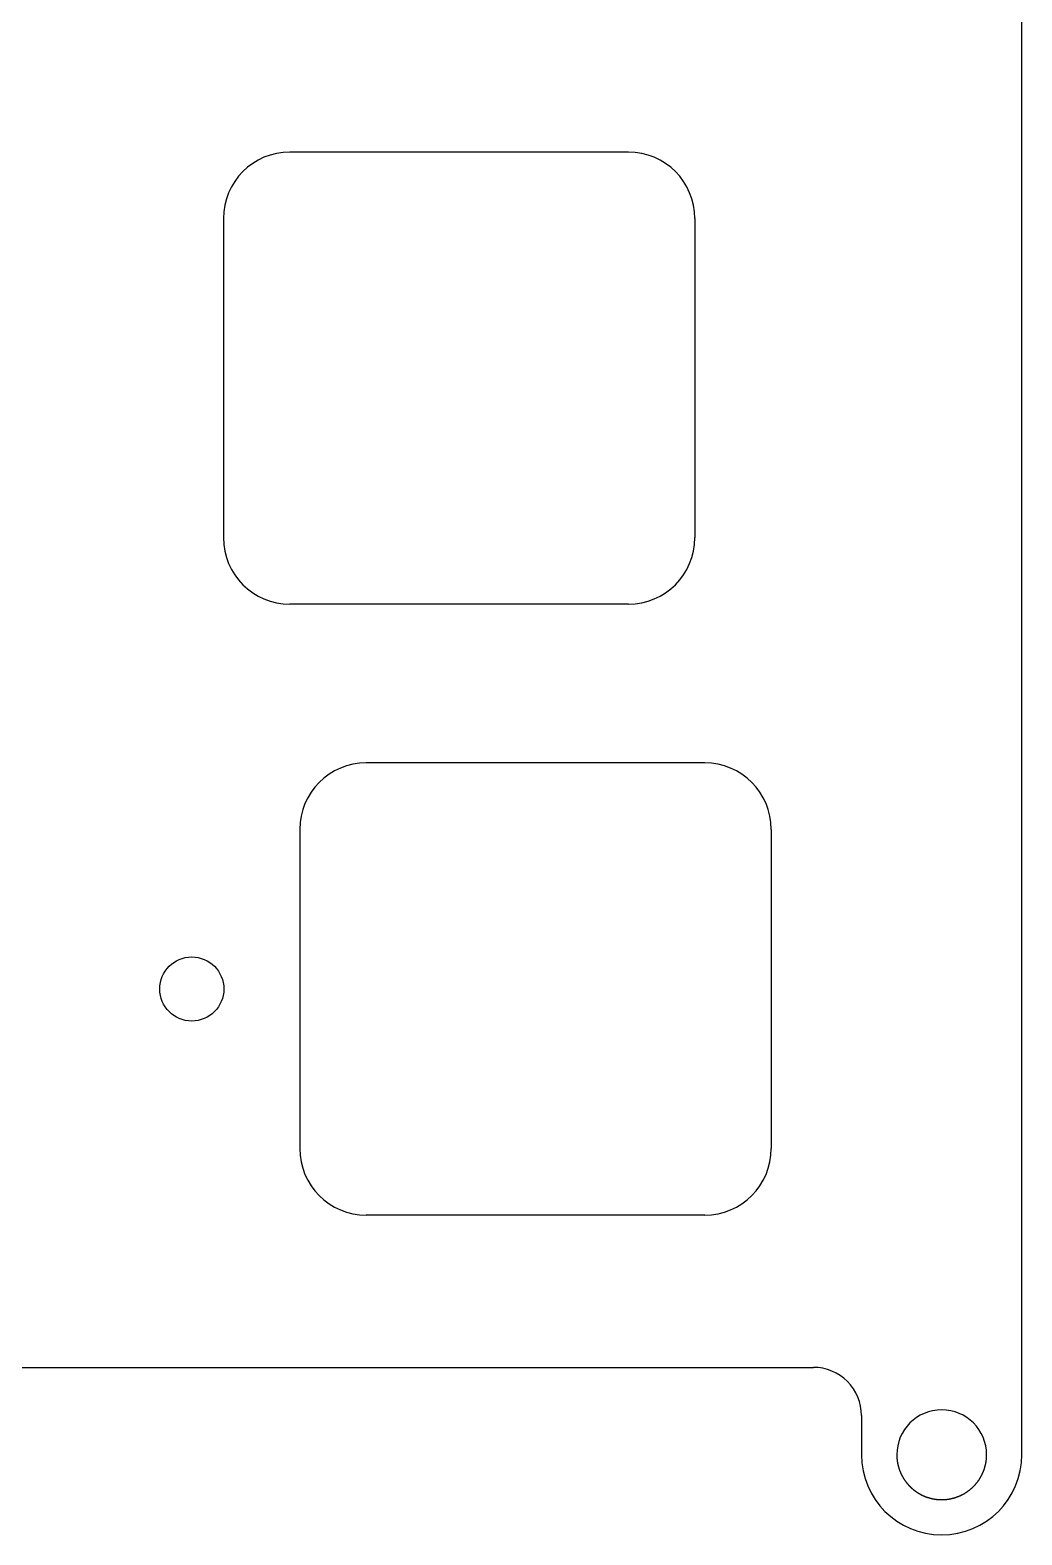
# Model space of a CAD drawing. Header units: millimetres. Extents: x -10 to 277, y -93 to 22.
# Drawn here: x 246.18 to 277.1, y -93.23 to -46.3 of the extents above; entities that cross this region are included whole.
import ezdxf

# ---------------------------------------------------------------- set-up
doc = ezdxf.new("R2010")
doc.units = ezdxf.units.MM
doc.layers.add('BLACK', color=7, linetype='CONTINUOUS')
doc.layers.add('Edge.Cuts', color=53, linetype='CONTINUOUS', true_color=0xc8a339)

msp = doc.modelspace()

# ---------------------------------------------------------------- linework, layer by layer
at = {"layer": 'BLACK', "linetype": 'Continuous'}
for p, q in [((264.83125, -50.1), (254.281249, -50.1)), ((252.20625, -52.175), (252.20625, -62.125001)), ((266.90625, -52.175), (266.90625, -62.125)), ((264.83125, -64.2), (254.28125, -64.2)), ((267.2125, -69.15), (256.662499, -69.15)), ((254.5875, -71.225), (254.5875, -81.175001)), ((269.2875, -71.225), (269.2875, -81.175)), ((267.2125, -83.25), (256.6625, -83.25))]:
    msp.add_line(p, q, dxfattribs=at)
at = {"layer": 'BLACK'}
msp.add_circle((251.221875, -76.2), 1, dxfattribs=at)
for centre, radius, start, end in [((254.281254, -52.175004), 2.075004, 90.0001381, 179.9998896), ((264.83125, -52.175), 2.075, 0, 90), ((254.281252, -62.124998), 2.075002, 180.0000828, 269.9999448), ((264.83125, -62.125), 2.075, 270, 0), ((256.662504, -71.225004), 2.075004, 90.0001381, 179.9998896), ((267.2125, -71.225), 2.075, 0, 90), ((256.662502, -81.174998), 2.075002, 180.0000828, 269.9999448), ((267.2125, -81.175), 2.075, 270, 0)]:
    msp.add_arc(centre, radius, start, end, dxfattribs=at)
at = {"layer": 'Edge.Cuts', "linetype": 'CONTINUOUS'}
for p, q in [((277.1, -90.725023), (277.1, 19.025023)), ((219.8295, -88), (270.6, -88)), ((272.1, -89.5), (272.1, -90.725023)), ((273.2, -90.725023), (273.20001, -90.730399)), ((273.20001, -90.730399), (273.20004, -90.735796)), ((273.20004, -90.735796), (273.200091, -90.741159)), ((273.200091, -90.741159), (273.200161, -90.746542)), ((273.200161, -90.746542), (273.200252, -90.751893)), ((273.200252, -90.751893), (273.200363, -90.757263)), ((273.200363, -90.757263), (273.200493, -90.762601)), ((273.200493, -90.762601), (273.200645, -90.76796)), ((273.200645, -90.76796), (273.200815, -90.773287)), ((273.200815, -90.773287), (273.201006, -90.778633)), ((273.201006, -90.778633), (273.201217, -90.78395)), ((273.201217, -90.78395), (273.201448, -90.789285)), ((273.201448, -90.789285), (273.201698, -90.794592)), ((273.201698, -90.794592), (273.20197, -90.799917)), ((273.20197, -90.799917), (273.20226, -90.805214)), ((273.20226, -90.805214), (273.202571, -90.810528)), ((273.202571, -90.810528), (273.202901, -90.815816)), ((273.202901, -90.815816), (273.203252, -90.821121)), ((273.203252, -90.821121), (273.203622, -90.8264)), ((273.203622, -90.8264), (273.204013, -90.831696)), ((273.204013, -90.831696), (273.204422, -90.836967)), ((273.204422, -90.836967), (273.204853, -90.842254)), ((273.204853, -90.842254), (273.205302, -90.847517)), ((273.205302, -90.847517), (273.205773, -90.852796)), ((273.205773, -90.852796), (273.206262, -90.858052)), ((273.206262, -90.858052), (273.206772, -90.863323)), ((273.206772, -90.863323), (273.207301, -90.868571)), ((273.207301, -90.868571), (273.207851, -90.873834)), ((273.207851, -90.873834), (273.208419, -90.879076)), ((273.208419, -90.879076), (273.20901, -90.884332)), ((273.20901, -90.884332), (273.209617, -90.889566)), ((273.209617, -90.889566), (273.210247, -90.894816)), ((273.210247, -90.894816), (273.210895, -90.900044)), ((273.210895, -90.900044), (273.211565, -90.905287)), ((273.211565, -90.905287), (273.212252, -90.910509)), ((273.212252, -90.910509), (273.212962, -90.915746)), ((273.212962, -90.915746), (273.213689, -90.920962)), ((273.213689, -90.920962), (273.214439, -90.926192)), ((273.214439, -90.926192), (273.215206, -90.931403)), ((273.215206, -90.931403), (273.215995, -90.936628)), ((273.215995, -90.936628), (273.216802, -90.941834)), ((273.216802, -90.941834), (273.217631, -90.947053)), ((273.217631, -90.947053), (273.218478, -90.952253)), ((273.218478, -90.952253), (273.219348, -90.957467)), ((273.219348, -90.957467), (273.220234, -90.962663)), ((273.220234, -90.962663), (273.221144, -90.967872)), ((273.221144, -90.967872), (273.22207, -90.973063)), ((273.22207, -90.973063), (273.22302, -90.978267)), ((273.22302, -90.978267), (273.223986, -90.983454)), ((273.223986, -90.983454), (273.224976, -90.988653)), ((273.224976, -90.988653), (273.225983, -90.993836)), ((273.225983, -90.993836), (273.227012, -90.99903)), ((273.227012, -90.99903), (273.228059, -91.004209)), ((273.228059, -91.004209), (273.229129, -91.0094)), ((273.229129, -91.0094), (273.230216, -91.014575)), ((273.230216, -91.014575), (273.231327, -91.019761)), ((273.231327, -91.019761), (273.232454, -91.024933)), ((273.232454, -91.024933), (273.233605, -91.030115)), ((273.233605, -91.030115), (273.234772, -91.035283)), ((273.234772, -91.035283), (273.235963, -91.040462)), ((275.962951, -91.045105), (275.965335, -91.034811)), ((275.965335, -91.034811), (275.967638, -91.024512)), ((275.967638, -91.024512), (275.969861, -91.014206)), ((275.969861, -91.014206), (275.972005, -91.003894)), ((275.972005, -91.003894), (275.974068, -90.993576)), ((275.974068, -90.993576), (275.976052, -90.98325)), ((275.976052, -90.98325), (275.977956, -90.972917)), ((275.977956, -90.972917), (275.97978, -90.962576)), ((275.97978, -90.962576), (275.981526, -90.952227)), ((275.981526, -90.952227), (275.983192, -90.941869)), ((275.983192, -90.941869), (275.984779, -90.931503)), ((275.984779, -90.931503), (275.986287, -90.921127)), ((275.986287, -90.921127), (275.987716, -90.910741)), ((275.987716, -90.910741), (275.989067, -90.900345)), ((275.989067, -90.900345), (275.990338, -90.889938)), ((275.990338, -90.889938), (275.991531, -90.879519)), ((275.991531, -90.879519), (275.992646, -90.869089)), ((275.992646, -90.869089), (275.993681, -90.858647)), ((275.993681, -90.858647), (275.994639, -90.848191)), ((275.994639, -90.848191), (275.995517, -90.837722)), ((275.995517, -90.837722), (275.996317, -90.827239)), ((275.996317, -90.827239), (275.997039, -90.816741)), ((275.997039, -90.816741), (275.997682, -90.806228)), ((275.997682, -90.806228), (275.998247, -90.795698)), ((275.998247, -90.795698), (275.998733, -90.785151)), ((275.998733, -90.785151), (275.99914, -90.774586)), ((275.99914, -90.774586), (275.999469, -90.764002)), ((275.999469, -90.764002), (275.999719, -90.753399)), ((275.999719, -90.753399), (275.99989, -90.742774)), ((275.99989, -90.742774), (275.999982, -90.732127)), ((275.999982, -90.732127), (276, -90.725023)), ((273.235963, -91.040462), (273.237172, -91.045627)), ((273.237172, -91.045627), (273.238403, -91.050802)), ((273.238403, -91.050802), (273.239652, -91.055964)), ((273.239652, -91.055964), (273.240924, -91.061136)), ((273.240924, -91.061136), (273.242214, -91.066295)), ((273.242214, -91.066295), (273.243526, -91.071464)), ((273.243526, -91.071464), (273.244857, -91.076619)), ((273.244857, -91.076619), (273.24621, -91.081786)), ((273.24621, -91.081786), (273.247581, -91.086939)), ((273.247581, -91.086939), (273.248976, -91.092102)), ((273.248976, -91.092102), (273.250387, -91.097253)), ((273.250387, -91.097253), (273.251823, -91.102413)), ((273.251823, -91.102413), (273.253276, -91.107562)), ((273.253276, -91.107562), (273.254752, -91.11272)), ((273.254752, -91.11272), (273.256, -91.117023)), ((273.256, -91.117023), (273.257493, -91.122108)), ((273.257493, -91.122108), (273.259011, -91.127202)), ((273.259011, -91.127202), (273.260543, -91.132277)), ((273.260543, -91.132277), (273.2621, -91.137361)), ((273.2621, -91.137361), (273.263671, -91.142425)), ((273.263671, -91.142425), (273.265266, -91.147498)), ((273.265266, -91.147498), (273.266876, -91.152551)), ((273.266876, -91.152551), (273.268509, -91.157613)), ((273.268509, -91.157613), (273.270157, -91.162654)), ((273.270157, -91.162654), (273.271829, -91.167703)), ((273.271829, -91.167703), (273.273516, -91.172732)), ((273.273516, -91.172732), (273.275226, -91.177769)), ((273.275226, -91.177769), (273.276951, -91.182785)), ((273.276951, -91.182785), (273.278699, -91.187808)), ((273.278699, -91.187808), (273.280461, -91.192811)), ((273.280461, -91.192811), (273.282248, -91.197821)), ((273.282248, -91.197821), (273.284048, -91.20281)), ((273.284048, -91.20281), (273.285872, -91.207805)), ((273.285872, -91.207805), (273.287709, -91.21278)), ((273.287709, -91.21278), (273.289571, -91.217761)), ((273.289571, -91.217761), (273.291446, -91.222722)), ((273.291446, -91.222722), (273.293345, -91.227688)), ((273.293345, -91.227688), (273.295257, -91.232633)), ((273.295257, -91.232633), (273.297193, -91.237584)), ((273.297193, -91.237584), (273.299143, -91.242514)), ((273.299143, -91.242514), (273.301116, -91.247449)), ((273.301116, -91.247449), (273.303103, -91.252363)), ((273.303103, -91.252363), (273.305113, -91.257282)), ((273.305113, -91.257282), (273.307136, -91.262181)), ((273.307136, -91.262181), (273.309183, -91.267083)), ((273.309183, -91.267083), (273.311243, -91.271965)), ((273.311243, -91.271965), (273.313327, -91.276851)), ((273.313327, -91.276851), (273.315423, -91.281717)), ((273.315423, -91.281717), (273.317543, -91.286586)), ((273.317543, -91.286586), (273.319676, -91.291434)), ((273.319676, -91.291434), (273.321833, -91.296286)), ((273.321833, -91.296286), (273.324002, -91.301117)), ((273.324002, -91.301117), (273.326195, -91.305951)), ((273.326195, -91.305951), (273.3284, -91.310765)), ((273.3284, -91.310765), (273.330629, -91.315581)), ((273.330629, -91.315581), (273.332871, -91.320377)), ((273.332871, -91.320377), (273.335135, -91.325176)), ((273.335135, -91.325176), (273.337413, -91.329954)), ((273.337413, -91.329954), (273.339714, -91.334734)), ((273.339714, -91.334734), (273.342027, -91.339494)), ((273.342027, -91.339494), (273.344363, -91.344255)), ((273.344363, -91.344255), (273.346712, -91.348997)), ((273.346712, -91.348997), (273.349084, -91.35374)), ((273.349084, -91.35374), (273.351469, -91.358463)), ((273.351469, -91.358463), (273.353876, -91.363187)), ((273.353876, -91.363187), (273.356296, -91.367891)), ((273.356296, -91.367891), (273.35874, -91.372596)), ((273.35874, -91.372596), (273.361195, -91.377281)), ((273.361195, -91.377281), (273.363673, -91.381968)), ((273.363673, -91.381968), (273.366164, -91.386634)), ((273.366164, -91.386634), (273.368678, -91.3913)), ((273.368678, -91.3913), (273.371204, -91.395947)), ((273.371204, -91.395947), (273.373753, -91.400594)), ((273.373753, -91.400594), (273.376313, -91.405221)), ((273.376313, -91.405221), (273.378898, -91.409849)), ((273.378898, -91.409849), (273.381493, -91.414457)), ((273.381493, -91.414457), (273.384112, -91.419064)), ((273.384112, -91.419064), (273.386743, -91.423652)), ((273.386743, -91.423652), (273.389397, -91.42824)), ((273.389397, -91.42824), (273.392063, -91.432808)), ((273.392063, -91.432808), (273.394752, -91.437376)), ((273.394752, -91.437376), (273.397452, -91.441924)), ((273.397452, -91.441924), (273.400176, -91.446471)), ((273.400176, -91.446471), (273.402911, -91.451)), ((273.402911, -91.451), (273.40567, -91.455527)), ((273.40567, -91.455527), (273.40844, -91.460035)), ((273.40844, -91.460035), (273.411233, -91.464541)), ((273.411233, -91.464541), (273.414037, -91.469029)), ((273.414037, -91.469029), (273.416865, -91.473515)), ((273.416865, -91.473515), (273.419704, -91.477983)), ((273.419704, -91.477983), (273.422566, -91.482448)), ((273.422566, -91.482448), (273.42544, -91.486895)), ((273.42544, -91.486895), (273.428336, -91.49134)), ((273.428336, -91.49134), (273.431244, -91.495766)), ((273.431244, -91.495766), (273.434175, -91.50019)), ((273.434175, -91.50019), (273.437118, -91.504596)), ((273.437118, -91.504596), (273.440083, -91.508999)), ((275.756957, -91.513359), (275.762877, -91.504603)), ((275.762877, -91.504603), (275.768728, -91.495807)), ((275.768728, -91.495807), (275.774511, -91.486971)), ((275.774511, -91.486971), (275.780225, -91.478093)), ((275.780225, -91.478093), (275.785871, -91.469176)), ((275.785871, -91.469176), (275.791447, -91.460218)), ((275.791447, -91.460218), (275.796955, -91.45122)), ((275.796955, -91.45122), (275.802393, -91.442183)), ((275.802393, -91.442183), (275.807762, -91.433106)), ((275.807762, -91.433106), (275.813062, -91.423989)), ((275.813062, -91.423989), (275.818293, -91.414834)), ((275.818293, -91.414834), (275.823453, -91.40564)), ((275.823453, -91.40564), (275.828545, -91.396408)), ((275.828545, -91.396408), (275.833566, -91.387137)), ((275.833566, -91.387137), (275.838517, -91.377828)), ((275.838517, -91.377828), (275.843398, -91.368482)), ((275.843398, -91.368482), (275.848208, -91.359099)), ((275.848208, -91.359099), (275.852948, -91.349679)), ((275.852948, -91.349679), (275.857617, -91.340222)), ((275.857617, -91.340222), (275.862215, -91.33073)), ((275.862215, -91.33073), (275.866742, -91.321201)), ((275.866742, -91.321201), (275.871197, -91.311638)), ((275.871197, -91.311638), (275.875581, -91.30204)), ((275.875581, -91.30204), (275.879892, -91.292407)), ((275.879892, -91.292407), (275.884132, -91.282741)), ((275.884132, -91.282741), (275.888299, -91.273042)), ((275.888299, -91.273042), (275.892394, -91.26331)), ((275.892394, -91.26331), (275.896415, -91.253546)), ((275.896415, -91.253546), (275.900364, -91.243751)), ((275.900364, -91.243751), (275.904239, -91.233925)), ((275.904239, -91.233925), (275.90804, -91.22407)), ((275.90804, -91.22407), (275.911768, -91.214185)), ((275.911768, -91.214185), (275.915421, -91.204271)), ((275.915421, -91.204271), (275.918999, -91.19433)), ((275.918999, -91.19433), (275.922502, -91.184362)), ((275.922502, -91.184362), (275.92593, -91.174369)), ((275.92593, -91.174369), (275.929283, -91.16435)), ((275.929283, -91.16435), (275.93256, -91.154307)), ((275.93256, -91.154307), (275.93576, -91.144242)), ((275.93576, -91.144242), (275.938884, -91.134155)), ((275.938884, -91.134155), (275.941931, -91.124047)), ((275.941931, -91.124047), (275.944, -91.117023)), ((275.944, -91.117023), (275.946951, -91.106762)), ((275.946951, -91.106762), (275.949821, -91.096496)), ((275.949821, -91.096496), (275.952609, -91.086227)), ((275.952609, -91.086227), (275.955316, -91.075954)), ((275.955316, -91.075954), (275.957942, -91.065676)), ((275.957942, -91.065676), (275.960487, -91.055393)), ((275.960487, -91.055393), (275.962951, -91.045105)), ((273.440083, -91.508999), (273.44306, -91.513384)), ((273.44306, -91.513384), (273.44606, -91.517766)), ((273.44606, -91.517766), (273.449072, -91.52213)), ((273.449072, -91.52213), (273.452106, -91.526492)), ((273.452106, -91.526492), (273.455151, -91.530835)), ((273.455151, -91.530835), (273.45822, -91.535175)), ((273.45822, -91.535175), (273.4613, -91.539497)), ((273.4613, -91.539497), (273.464402, -91.543816)), ((273.464402, -91.543816), (273.467517, -91.548117)), ((273.467517, -91.548117), (273.470654, -91.552416)), ((273.470654, -91.552416), (273.473802, -91.556695)), ((273.473802, -91.556695), (273.476973, -91.560972)), ((273.476973, -91.560972), (273.48, -91.565023)), ((273.48, -91.565023), (273.483127, -91.569176)), ((273.483127, -91.569176), (273.486277, -91.573326)), ((273.486277, -91.573326), (273.489444, -91.577464)), ((273.489444, -91.577464), (273.492633, -91.581599)), ((273.492633, -91.581599), (273.495838, -91.585723)), ((273.495838, -91.585723), (273.499066, -91.589842)), ((273.499066, -91.589842), (273.50231, -91.593949)), ((273.50231, -91.593949), (273.505575, -91.598052)), ((273.505575, -91.598052), (273.508857, -91.602142)), ((273.508857, -91.602142), (273.51216, -91.606228)), ((273.51216, -91.606228), (273.515479, -91.610301)), ((273.515479, -91.610301), (273.51882, -91.614368)), ((273.51882, -91.614368), (273.522175, -91.618423)), ((273.522175, -91.618423), (273.525552, -91.622472)), ((273.525552, -91.622472), (273.528943, -91.626507)), ((273.528943, -91.626507), (273.532356, -91.630536)), ((273.532356, -91.630536), (273.535783, -91.634551)), ((273.535783, -91.634551), (273.539232, -91.63856)), ((273.539232, -91.63856), (273.542694, -91.642554)), ((273.542694, -91.642554), (273.546177, -91.646543)), ((273.546177, -91.646543), (273.549674, -91.650516)), ((273.549674, -91.650516), (273.553192, -91.654482)), ((273.553192, -91.654482), (273.556722, -91.658433)), ((273.556722, -91.658433), (273.560274, -91.662377)), ((273.560274, -91.662377), (273.563838, -91.666305)), ((273.563838, -91.666305), (273.567423, -91.670227)), ((273.567423, -91.670227), (273.57102, -91.674131)), ((273.57102, -91.674131), (273.574638, -91.678029)), ((273.574638, -91.678029), (273.578267, -91.68191)), ((273.578267, -91.68191), (273.581917, -91.685783)), ((273.581917, -91.685783), (273.585578, -91.68964)), ((273.585578, -91.68964), (273.58926, -91.693488)), ((273.58926, -91.693488), (273.592953, -91.697319)), ((273.592953, -91.697319), (273.596666, -91.701142)), ((273.596666, -91.701142), (273.600389, -91.704948)), ((273.600389, -91.704948), (273.604133, -91.708745)), ((273.604133, -91.708745), (273.607887, -91.712524)), ((273.607887, -91.712524), (273.611661, -91.716295)), ((273.611661, -91.716295), (273.615445, -91.720047)), ((273.615445, -91.720047), (273.619248, -91.72379)), ((273.619248, -91.72379), (273.623062, -91.727515)), ((273.623062, -91.727515), (273.626895, -91.731232)), ((273.626895, -91.731232), (273.630737, -91.734929)), ((273.630737, -91.734929), (273.634598, -91.738617)), ((273.634598, -91.738617), (273.638469, -91.742286)), ((273.638469, -91.742286), (273.642359, -91.745945)), ((273.642359, -91.745945), (273.646257, -91.749585)), ((273.646257, -91.749585), (273.650175, -91.753216)), ((273.650175, -91.753216), (273.654101, -91.756827)), ((273.654101, -91.756827), (273.658046, -91.760428)), ((273.658046, -91.760428), (273.661999, -91.76401)), ((273.661999, -91.76401), (273.665971, -91.767581)), ((273.665971, -91.767581), (273.669951, -91.771132)), ((273.669951, -91.771132), (273.673949, -91.774674)), ((273.673949, -91.774674), (273.677955, -91.778194)), ((273.677955, -91.778194), (273.681979, -91.781705)), ((273.681979, -91.781705), (273.686011, -91.785195)), ((273.686011, -91.785195), (273.69006, -91.788675)), ((273.69006, -91.788675), (273.694117, -91.792134)), ((273.694117, -91.792134), (273.698192, -91.795582)), ((273.698192, -91.795582), (273.702273, -91.799009)), ((273.702273, -91.799009), (273.706373, -91.802426)), ((273.706373, -91.802426), (273.710479, -91.805822)), ((273.710479, -91.805822), (273.714603, -91.809206)), ((273.714603, -91.809206), (273.718733, -91.81257)), ((273.718733, -91.81257), (273.72288, -91.815922)), ((273.72288, -91.815922), (273.727034, -91.819253)), ((273.727034, -91.819253), (273.731205, -91.822572)), ((273.731205, -91.822572), (273.735382, -91.82587)), ((273.735382, -91.82587), (273.739576, -91.829157)), ((273.739576, -91.829157), (273.743775, -91.832422)), ((273.743775, -91.832422), (273.747992, -91.835675)), ((273.747992, -91.835675), (273.752214, -91.838907)), ((273.752214, -91.838907), (273.756453, -91.842127)), ((273.756453, -91.842127), (273.760697, -91.845325)), ((273.760697, -91.845325), (273.764958, -91.848511)), ((273.764958, -91.848511), (273.769224, -91.851676)), ((273.769224, -91.851676), (273.773507, -91.854828)), ((273.773507, -91.854828), (273.777793, -91.857958)), ((273.777793, -91.857958), (273.782097, -91.861076)), ((273.782097, -91.861076), (273.786405, -91.864172)), ((273.786405, -91.864172), (273.79073, -91.867255)), ((273.79073, -91.867255), (273.795058, -91.870317)), ((273.795058, -91.870317), (273.799404, -91.873365)), ((273.799404, -91.873365), (273.803752, -91.876392)), ((273.803752, -91.876392), (273.808118, -91.879406)), ((273.808118, -91.879406), (273.812486, -91.882398)), ((273.812486, -91.882398), (273.816872, -91.885376)), ((273.816872, -91.885376), (273.82126, -91.888333)), ((273.82126, -91.888333), (273.825665, -91.891277)), ((273.825665, -91.891277), (273.830072, -91.894198)), ((273.830072, -91.894198), (273.834496, -91.897106)), ((273.834496, -91.897106), (273.838923, -91.899992)), ((273.838923, -91.899992), (273.843366, -91.902864)), ((273.843366, -91.902864), (273.847811, -91.905715)), ((273.847811, -91.905715), (273.852273, -91.908551)), ((273.852273, -91.908551), (273.856737, -91.911366)), ((273.856737, -91.911366), (273.861216, -91.914166)), ((273.861216, -91.914166), (273.865699, -91.916945)), ((273.865699, -91.916945), (273.870196, -91.91971)), ((273.870196, -91.91971), (273.874696, -91.922452)), ((273.874696, -91.922452), (273.879212, -91.92518)), ((273.879212, -91.92518), (273.883729, -91.927887)), ((273.883729, -91.927887), (273.888262, -91.930579)), ((273.888262, -91.930579), (273.892797, -91.933249)), ((273.892797, -91.933249), (273.897347, -91.935905)), ((273.897347, -91.935905), (273.901899, -91.938538)), ((273.901899, -91.938538), (273.906466, -91.941157)), ((273.906466, -91.941157), (273.911035, -91.943754)), ((273.911035, -91.943754), (273.915619, -91.946337)), ((273.915619, -91.946337), (273.920204, -91.948897)), ((273.920204, -91.948897), (273.924805, -91.951443)), ((273.924805, -91.951443), (273.929407, -91.953966)), ((273.929407, -91.953966), (273.934023, -91.956475)), ((273.934023, -91.956475), (273.941176, -91.960317)), ((273.941176, -91.960317), (273.94582, -91.962782)), ((273.94582, -91.962782), (273.950477, -91.965232)), ((273.950477, -91.965232), (273.955146, -91.967665)), ((273.955146, -91.967665), (273.959828, -91.970083)), ((273.959828, -91.970083), (273.96452, -91.972483)), ((273.96452, -91.972483), (273.969226, -91.974868)), ((273.969226, -91.974868), (273.973942, -91.977236)), ((273.973942, -91.977236), (273.978671, -91.979587)), ((275.221967, -91.979271), (275.231402, -91.974551)), ((275.231402, -91.974551), (275.240791, -91.969764)), ((275.240791, -91.969764), (275.250132, -91.964912)), ((275.250132, -91.964912), (275.258823, -91.960317)), ((275.258823, -91.960317), (275.26804, -91.955356)), ((275.26804, -91.955356), (275.277224, -91.950322)), ((275.277224, -91.950322), (275.286377, -91.945215)), ((275.286377, -91.945215), (275.295495, -91.940035)), ((275.295495, -91.940035), (275.304581, -91.934782)), ((275.304581, -91.934782), (275.313632, -91.929456)), ((275.313632, -91.929456), (275.322649, -91.924059)), ((275.322649, -91.924059), (275.331631, -91.918589)), ((275.331631, -91.918589), (275.340577, -91.913048)), ((275.340577, -91.913048), (275.349487, -91.907435)), ((275.349487, -91.907435), (275.358361, -91.901751)), ((275.358361, -91.901751), (275.367197, -91.895996)), ((275.367197, -91.895996), (275.375995, -91.89017)), ((275.375995, -91.89017), (275.384755, -91.884274)), ((275.384755, -91.884274), (275.393476, -91.878308)), ((275.393476, -91.878308), (275.402157, -91.872273)), ((275.402157, -91.872273), (275.410797, -91.866169)), ((275.410797, -91.866169), (275.419397, -91.859996)), ((275.419397, -91.859996), (275.427955, -91.853754)), ((275.427955, -91.853754), (275.436471, -91.847445)), ((275.436471, -91.847445), (275.444944, -91.841068)), ((275.444944, -91.841068), (275.453373, -91.834625)), ((275.453373, -91.834625), (275.461757, -91.828115)), ((275.461757, -91.828115), (275.470097, -91.821539)), ((275.470097, -91.821539), (275.47839, -91.814898)), ((275.47839, -91.814898), (275.486636, -91.808192)), ((275.486636, -91.808192), (275.494835, -91.801422)), ((275.494835, -91.801422), (275.502985, -91.794588)), ((275.502985, -91.794588), (275.511087, -91.787692)), ((275.511087, -91.787692), (275.519138, -91.780733)), ((275.519138, -91.780733), (275.527138, -91.773713)), ((275.527138, -91.773713), (275.535086, -91.766633)), ((275.535086, -91.766633), (275.542982, -91.759492)), ((275.542982, -91.759492), (275.550825, -91.752292)), ((275.550825, -91.752292), (275.558612, -91.745034)), ((275.558612, -91.745034), (275.566345, -91.737718)), ((275.566345, -91.737718), (275.574021, -91.730346)), ((275.574021, -91.730346), (275.58164, -91.722918)), ((275.58164, -91.722918), (275.589201, -91.715436)), ((275.589201, -91.715436), (275.596702, -91.7079)), ((275.596702, -91.7079), (275.604144, -91.700311)), ((275.604144, -91.700311), (275.611524, -91.692671)), ((275.611524, -91.692671), (275.618842, -91.68498)), ((275.618842, -91.68498), (275.626097, -91.67724)), ((275.626097, -91.67724), (275.633288, -91.669451)), ((275.633288, -91.669451), (275.640414, -91.661616)), ((275.640414, -91.661616), (275.647473, -91.653735)), ((275.647473, -91.653735), (275.654465, -91.645809)), ((275.654465, -91.645809), (275.661389, -91.637841)), ((275.661389, -91.637841), (275.668243, -91.62983)), ((275.668243, -91.62983), (275.675027, -91.62178)), ((275.675027, -91.62178), (275.681739, -91.61369)), ((275.681739, -91.61369), (275.688379, -91.605563)), ((275.688379, -91.605563), (275.694945, -91.5974)), ((275.694945, -91.5974), (275.701436, -91.589203)), ((275.701436, -91.589203), (275.707852, -91.580973)), ((275.707852, -91.580973), (275.714191, -91.572711)), ((275.714191, -91.572711), (275.72, -91.565023)), ((275.72, -91.565023), (275.72633, -91.556516)), ((275.72633, -91.556516), (275.732592, -91.547968)), ((275.732592, -91.547968), (275.738786, -91.539377)), ((275.738786, -91.539377), (275.744911, -91.530746)), ((275.744911, -91.530746), (275.750968, -91.522073)), ((275.750968, -91.522073), (275.756957, -91.513359)), ((273.978671, -91.979587), (273.98341, -91.981921)), ((273.98341, -91.981921), (273.988162, -91.98424)), ((273.988162, -91.98424), (273.992922, -91.98654)), ((273.992922, -91.98654), (273.997696, -91.988824)), ((273.997696, -91.988824), (274.002478, -91.99109)), ((274.002478, -91.99109), (274.007272, -91.99334)), ((274.007272, -91.99334), (274.012075, -91.995572)), ((274.012075, -91.995572), (274.01689, -91.997787)), ((274.01689, -91.997787), (274.021712, -91.999983)), ((274.021712, -91.999983), (274.026547, -92.002163)), ((274.026547, -92.002163), (274.031388, -92.004325)), ((274.031388, -92.004325), (274.036242, -92.00647)), ((274.036242, -92.00647), (274.041102, -92.008595)), ((274.041102, -92.008595), (274.045974, -92.010704)), ((274.045974, -92.010704), (274.050852, -92.012794)), ((274.050852, -92.012794), (274.055741, -92.014867)), ((274.055741, -92.014867), (274.060636, -92.016921)), ((274.060636, -92.016921), (274.065543, -92.018958)), ((274.065543, -92.018958), (274.070454, -92.020975)), ((274.070454, -92.020975), (274.075377, -92.022975)), ((274.075377, -92.022975), (274.080304, -92.024955)), ((274.080304, -92.024955), (274.085243, -92.026918)), ((274.085243, -92.026918), (274.090185, -92.028862)), ((274.090185, -92.028862), (274.095138, -92.030787)), ((274.095138, -92.030787), (274.100095, -92.032693)), ((274.100095, -92.032693), (274.105063, -92.034582)), ((274.105063, -92.034582), (274.110033, -92.03645)), ((274.110033, -92.03645), (274.115014, -92.038301)), ((274.115014, -92.038301), (274.119998, -92.040131)), ((274.119998, -92.040131), (274.124992, -92.041944)), ((274.124992, -92.041944), (274.129988, -92.043737)), ((274.129988, -92.043737), (274.134994, -92.045511)), ((274.134994, -92.045511), (274.140002, -92.047265)), ((274.140002, -92.047265), (274.14502, -92.049001)), ((274.14502, -92.049001), (274.150039, -92.050717)), ((274.150039, -92.050717), (274.155068, -92.052415)), ((274.155068, -92.052415), (274.160098, -92.054091)), ((274.160098, -92.054091), (274.165137, -92.05575)), ((274.165137, -92.05575), (274.170177, -92.057388)), ((274.170177, -92.057388), (274.175226, -92.059008)), ((274.175226, -92.059008), (274.180275, -92.060607)), ((274.180275, -92.060607), (274.185333, -92.062188)), ((274.185333, -92.062188), (274.19039, -92.063747)), ((274.19039, -92.063747), (274.195457, -92.065289)), ((274.195457, -92.065289), (274.200523, -92.066809)), ((274.200523, -92.066809), (274.205597, -92.068311)), ((274.205597, -92.068311), (274.21067, -92.069791)), ((274.21067, -92.069791), (274.215752, -92.071254)), ((274.215752, -92.071254), (274.220832, -92.072695)), ((274.220832, -92.072695), (274.225921, -92.074117)), ((274.225921, -92.074117), (274.231007, -92.075518)), ((274.231007, -92.075518), (274.236102, -92.076901)), ((274.236102, -92.076901), (274.241195, -92.078262)), ((274.241195, -92.078262), (274.246295, -92.079605)), ((274.246295, -92.079605), (274.255384, -92.081946)), ((274.255384, -92.081946), (274.265577, -92.084493)), ((274.265577, -92.084493), (274.275803, -92.086967)), ((274.275803, -92.086967), (274.286061, -92.089365)), ((274.286061, -92.089365), (274.296349, -92.091688)), ((274.296349, -92.091688), (274.306665, -92.093936)), ((274.306665, -92.093936), (274.317009, -92.096108)), ((274.317009, -92.096108), (274.327378, -92.098204)), ((274.327378, -92.098204), (274.332572, -92.099223)), ((274.332572, -92.099223), (274.337772, -92.100222)), ((274.337772, -92.100222), (274.342977, -92.101203)), ((274.342977, -92.101203), (274.348188, -92.102164)), ((274.348188, -92.102164), (274.353404, -92.103106)), ((274.353404, -92.103106), (274.358626, -92.104028)), ((274.358626, -92.104028), (274.363852, -92.104931)), ((274.363852, -92.104931), (274.369083, -92.105814)), ((274.369083, -92.105814), (274.374319, -92.106678)), ((274.374319, -92.106678), (274.379559, -92.107523)), ((274.379559, -92.107523), (274.384803, -92.108348)), ((274.384803, -92.108348), (274.390051, -92.109153)), ((274.390051, -92.109153), (274.395303, -92.109938)), ((274.395303, -92.109938), (274.400559, -92.110704)), ((274.400559, -92.110704), (274.405818, -92.11145)), ((274.405818, -92.11145), (274.41108, -92.112177)), ((274.41108, -92.112177), (274.416345, -92.112883)), ((274.416345, -92.112883), (274.421614, -92.11357)), ((274.421614, -92.11357), (274.426884, -92.114237)), ((274.426884, -92.114237), (274.432158, -92.114884)), ((274.432158, -92.114884), (274.437433, -92.115511)), ((274.437433, -92.115511), (274.442712, -92.116119)), ((274.442712, -92.116119), (274.447991, -92.116706)), ((274.447991, -92.116706), (274.453273, -92.117273)), ((274.453273, -92.117273), (274.458555, -92.117821)), ((274.458555, -92.117821), (274.46384, -92.118349)), ((274.46384, -92.118349), (274.469125, -92.118856)), ((274.469125, -92.118856), (274.474413, -92.119344)), ((274.474413, -92.119344), (274.479699, -92.119811)), ((274.479699, -92.119811), (274.484988, -92.120259)), ((274.484988, -92.120259), (274.490276, -92.120686)), ((274.490276, -92.120686), (274.495566, -92.121093)), ((274.495566, -92.121093), (274.500853, -92.121481)), ((274.500853, -92.121481), (274.506143, -92.121848)), ((274.506143, -92.121848), (274.511431, -92.122195)), ((274.511431, -92.122195), (274.51672, -92.122522)), ((274.51672, -92.122522), (274.522006, -92.122829)), ((274.522006, -92.122829), (274.527294, -92.123116)), ((274.527294, -92.123116), (274.532578, -92.123383)), ((274.532578, -92.123383), (274.537864, -92.123629)), ((274.537864, -92.123629), (274.543146, -92.123856)), ((274.543146, -92.123856), (274.548429, -92.124062)), ((274.548429, -92.124062), (274.553707, -92.124249)), ((274.553707, -92.124249), (274.558986, -92.124415)), ((274.558986, -92.124415), (274.564261, -92.124561)), ((274.564261, -92.124561), (274.569536, -92.124687)), ((274.569536, -92.124687), (274.574806, -92.124793)), ((274.574806, -92.124793), (274.580076, -92.124879)), ((274.580076, -92.124879), (274.585341, -92.124945)), ((274.585341, -92.124945), (274.590606, -92.124991)), ((274.590606, -92.124991), (274.6, -92.125023)), ((274.6, -92.125023), (274.610505, -92.124983)), ((274.610505, -92.124983), (274.621022, -92.124863)), ((274.621022, -92.124863), (274.63155, -92.124663)), ((274.63155, -92.124663), (274.642088, -92.124383)), ((274.642088, -92.124383), (274.652635, -92.124022)), ((274.652635, -92.124022), (274.663189, -92.123582)), ((274.663189, -92.123582), (274.673749, -92.123061)), ((274.673749, -92.123061), (274.684313, -92.12246)), ((274.684313, -92.12246), (274.69488, -92.121778)), ((274.69488, -92.121778), (274.705449, -92.121017)), ((274.705449, -92.121017), (274.716018, -92.120175)), ((274.716018, -92.120175), (274.726585, -92.119253)), ((274.726585, -92.119253), (274.737149, -92.118251)), ((274.737149, -92.118251), (274.74771, -92.117169)), ((274.74771, -92.117169), (274.758264, -92.116008)), ((274.758264, -92.116008), (274.768811, -92.114767)), ((274.768811, -92.114767), (274.77935, -92.113446)), ((274.77935, -92.113446), (274.789878, -92.112046)), ((274.789878, -92.112046), (274.800394, -92.110567)), ((274.800394, -92.110567), (274.810897, -92.109009)), ((274.810897, -92.109009), (274.821385, -92.107372)), ((274.821385, -92.107372), (274.831857, -92.105657)), ((274.831857, -92.105657), (274.837087, -92.10477)), ((274.837087, -92.10477), (274.842312, -92.103864)), ((274.842312, -92.103864), (274.847532, -92.102938)), ((274.847532, -92.102938), (274.852747, -92.101993)), ((274.852747, -92.101993), (274.857956, -92.101028)), ((274.857956, -92.101028), (274.863161, -92.100044)), ((274.863161, -92.100044), (274.86836, -92.099041)), ((274.86836, -92.099041), (274.873553, -92.098019)), ((274.873553, -92.098019), (274.87874, -92.096977)), ((274.87874, -92.096977), (274.883921, -92.095916)), ((274.883921, -92.095916), (274.889095, -92.094836)), ((274.889095, -92.094836), (274.894264, -92.093737)), ((274.894264, -92.093737), (274.899425, -92.092619)), ((274.899425, -92.092619), (274.90458, -92.091482)), ((274.90458, -92.091482), (274.909727, -92.090326)), ((274.909727, -92.090326), (274.914867, -92.089151)), ((274.914867, -92.089151), (274.92, -92.087958)), ((274.92, -92.087958), (274.925126, -92.086745)), ((274.925126, -92.086745), (274.930243, -92.085514)), ((274.930243, -92.085514), (274.935352, -92.084264)), ((274.935352, -92.084264), (274.944615, -92.081946)), ((274.944615, -92.081946), (274.954796, -92.079319)), ((274.954796, -92.079319), (274.964967, -92.076612)), ((274.964967, -92.076612), (274.975127, -92.073826)), ((274.975127, -92.073826), (274.985275, -92.070959)), ((274.985275, -92.070959), (274.995409, -92.068014)), ((274.995409, -92.068014), (275.005529, -92.06499)), ((275.005529, -92.06499), (275.015633, -92.061887)), ((275.015633, -92.061887), (275.025721, -92.058706)), ((275.025721, -92.058706), (275.03579, -92.055446)), ((275.03579, -92.055446), (275.04584, -92.052109)), ((275.04584, -92.052109), (275.055869, -92.048695)), ((275.055869, -92.048695), (275.065877, -92.045204)), ((275.065877, -92.045204), (275.075861, -92.041636)), ((275.075861, -92.041636), (275.085821, -92.037992)), ((275.085821, -92.037992), (275.095756, -92.034272)), ((275.095756, -92.034272), (275.105663, -92.030477)), ((275.105663, -92.030477), (275.115543, -92.026607)), ((275.115543, -92.026607), (275.125393, -92.022663)), ((275.125393, -92.022663), (275.135211, -92.018646)), ((275.135211, -92.018646), (275.144998, -92.014555)), ((275.144998, -92.014555), (275.154751, -92.010392)), ((275.154751, -92.010392), (275.164469, -92.006156)), ((275.164469, -92.006156), (275.174151, -92.00185)), ((275.174151, -92.00185), (275.183795, -91.997473)), ((275.183795, -91.997473), (275.1934, -91.993025)), ((275.1934, -91.993025), (275.202965, -91.988509)), ((275.202965, -91.988509), (275.212488, -91.983924)), ((275.212488, -91.983924), (275.221967, -91.979271))]:
    msp.add_line(p, q, dxfattribs=at)
at = {"layer": 'Edge.Cuts'}
for centre, radius, start, end in [((270.600001, -89.499999), 1.499999, -0.0000382, 90.0000382), ((274.6, -90.725023), 1.4, 0, 180), ((274.6, -90.725023), 2.5, -180, 0)]:
    msp.add_arc(centre, radius, start, end, dxfattribs=at)

doc.saveas('drawing.dxf')
